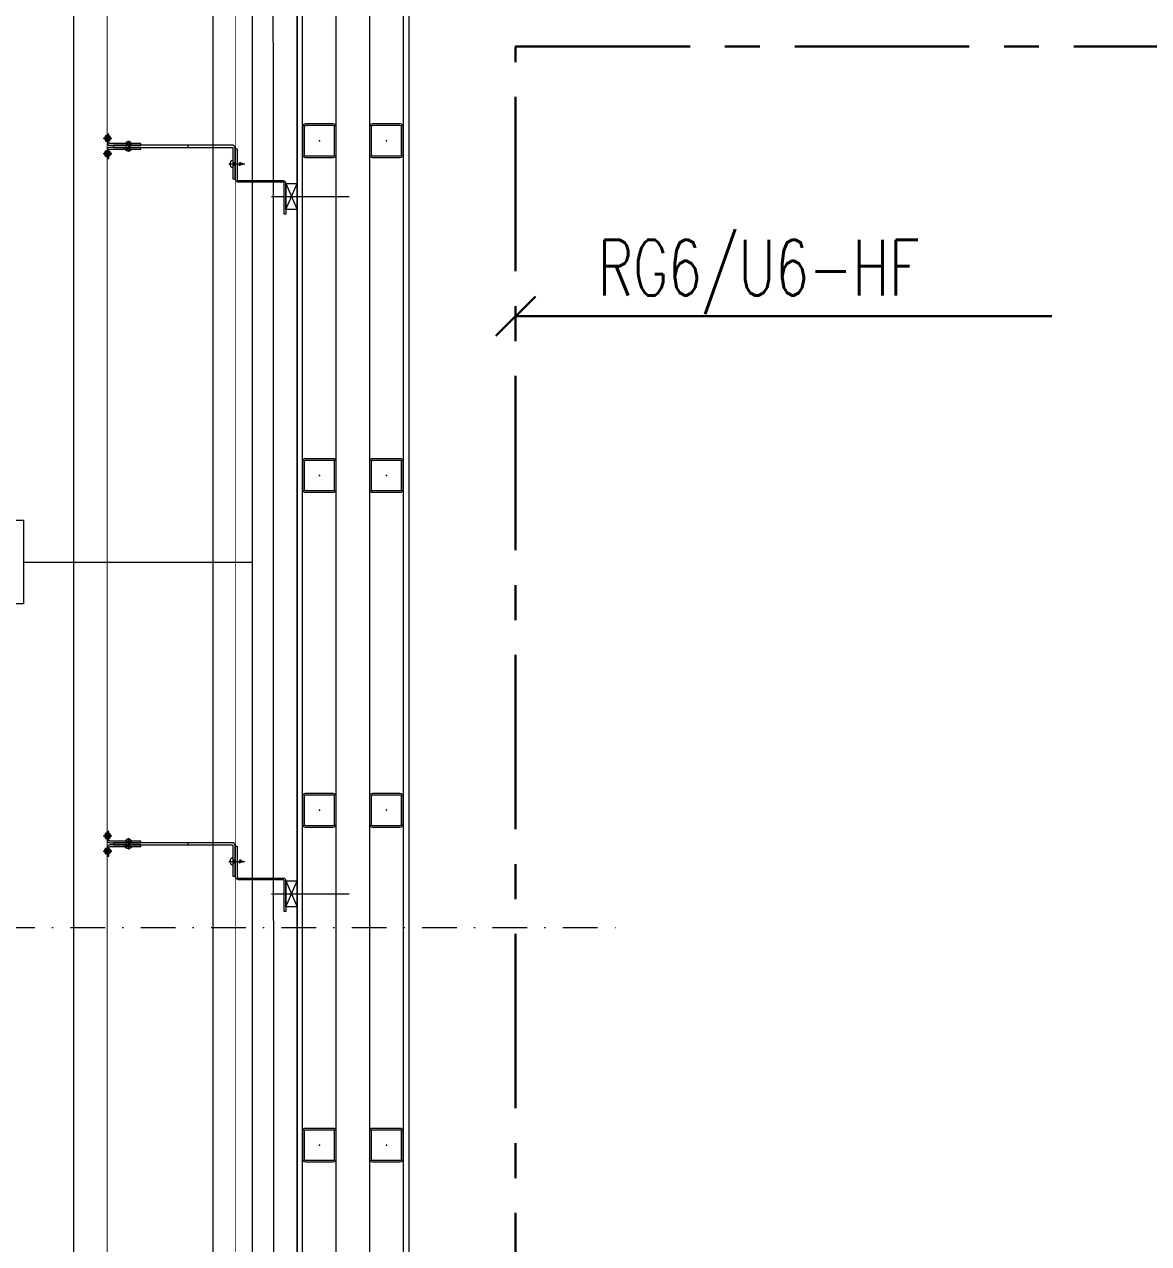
# Model space of a CAD drawing. Extents: x -2598 to 23780, y 0 to 8114.
# Drawn here: x 1113.7 to 1315, y 1128.3 to 1346.9 of the extents above; entities that cross this region are included whole.
import ezdxf
from ezdxf.enums import TextEntityAlignment as Align

# ---------------------------------------------------------------- set-up
doc = ezdxf.new("R2010")
doc.units = 0
doc.header["$LTSCALE"] = 25
doc.header["$MEASUREMENT"] = 0
doc.linetypes.add('CENTER', pattern=[2, 1.25, -0.25, 0.25, -0.25])
doc.linetypes.add('DASHDOT2', pattern=[0.5, 0.25, -0.125, 0, -0.125])
doc.layers.get('0').update_dxf_attribs({"color": 9, "lineweight": 9})
for name, color, linetype, lineweight in [('06D', 9, 'Continuous', 9), ('10', 9, 'Continuous', 9), ('11', 9, 'Continuous', 9), ('22', 8, 'Continuous', 9), ('24', 9, 'DASHDOT2', 9), ('33', 9, 'BATTING', 9), ('40B', 9, 'Continuous', 9), ('E-KABLO', 7, 'Continuous', 30)]:
    doc.layers.add(name, color=color, linetype=linetype, lineweight=lineweight)
doc.styles.add('Arial', font='arial.ttf', dxfattribs={"height": 2.5})
doc.styles.add('E-YAZI', font='txttw.shx')
doc.linetypes.add('BATTING', pattern='A,0.0001,-0.1,[134,ltypeshp.shx,S=0.1,R=0,X=-0.1,Y=0],-0.2,[134,ltypeshp.shx,S=0.1,R=180,X=0.1,Y=0],-0.1', length=0.4001)

# ---------------------------------------------------------------- blocks, each defined once
blk = doc.blocks.new('0_wallno')
blk.add_lwpolyline([(-7.84, 1.5), (7.942, 1.5), (7.942, -1.5), (-7.84, -1.5)], close=True)
blk.add_lwpolyline([(7.942, 0), (16.132, 0)])
at = {"style": 'Arial'}
blk.add_attdef('GENISLIK', text='', height=2, dxfattribs=at).set_placement((8.442, 0), align=Align.BOTTOM_LEFT)
blk.add_attdef('DUVARNO', text='', height=2, dxfattribs=at).set_placement((0, 0), align=Align.MIDDLE_CENTER)
blk.add_attdef('YUKSEKLIK', text='', height=2, dxfattribs=at).set_placement((8.442, -0.5), align=Align.TOP_LEFT)
blk = doc.blocks.new('p- alum kaplama profil')
at = {"lineweight": 13}
blk.add_lwpolyline([(7.12, 12.59), (7.12, 26.49)], dxfattribs=at)
at = {"lineweight": 5}
blk.add_lwpolyline([(9.44, 15.16), (4.79, 15.16), (4.79, 17.16), (9.44, 17.16)], close=True, dxfattribs=at)
for points in [[(4.79, 15.16), (9.44, 17.16)], [(9.44, 15.16), (4.79, 17.16)]]:
    blk.add_lwpolyline(points, dxfattribs=at)
at = {"lineweight": 18}
blk.add_lwpolyline([(4.09, 6.16), (-1.41, 6.16), (-1.41, 6.46), (4.09, 6.46, 0.414214), (4.29, 6.66), (4.29, 14.66, -0.414214), (4.79, 15.16), (10.29, 15.16), (10.29, 14.86), (4.79, 14.86, 0.414214), (4.59, 14.66), (4.59, 6.66, -0.414214)], format="xyb", close=True, dxfattribs=at)
blk.add_lwpolyline([(-2.06, 5.56), (-2.06, -2.34), (-2.06, -15.69), (-1.66, -15.69), (-1.66, -2.34), (-1.66, 5.56), (-1.66, 5.56), (-1.66, 5.57), (-1.66, 5.57), (-1.66, 5.58), (-1.66, 5.58), (-1.65, 5.59), (-1.65, 5.59), (-1.65, 5.59), (-1.65, 5.6), (-1.65, 5.6), (-1.64, 5.61), (-1.64, 5.61), (-1.64, 5.62), (-1.64, 5.62), (-1.63, 5.62), (-1.63, 5.63), (-1.63, 5.63), (-1.62, 5.63), (-1.62, 5.64), (-1.61, 5.64), (-1.61, 5.64), (-1.61, 5.64), (-1.6, 5.65), (-1.6, 5.65), (-1.59, 5.65), (-1.59, 5.65), (-1.58, 5.65), (-1.58, 5.65), (-1.57, 5.66), (-1.57, 5.66), (-1.56, 5.66), (-1.56, 5.66), (3.94, 5.66), (3.94, 6.06), (-1.56, 6.06), (-1.58, 6.06), (-1.61, 6.05), (-1.63, 6.05), (-1.66, 6.05), (-1.68, 6.04), (-1.7, 6.03), (-1.73, 6.03), (-1.75, 6.02), (-1.77, 6.01), (-1.79, 6), (-1.82, 5.99), (-1.84, 5.97), (-1.86, 5.96), (-1.88, 5.94), (-1.89, 5.93), (-1.91, 5.91), (-1.93, 5.89), (-1.95, 5.87), (-1.96, 5.85), (-1.97, 5.83), (-1.99, 5.81), (-2, 5.79), (-2.01, 5.77), (-2.02, 5.75), (-2.03, 5.72), (-2.04, 5.7), (-2.04, 5.68), (-2.05, 5.65), (-2.05, 5.63), (-2.06, 5.61), (-2.06, 5.58)], close=True)
blk.add_lwpolyline([(-1.66, -2.34), (-2.06, -2.34)])
for points in [[(-2.36, -10.84), (-2.36, -16.39), (-2.36, -16.39, -0.414214), (-2.51, -16.54), (-2.51, -16.54), (-4.06, -16.54), (-4.06, -16.84), (-2.51, -16.84), (-2.51, -16.84, 0.414214), (-2.06, -16.39), (-2.06, -10.84)], [(-1.36, -10.84), (-1.66, -10.84), (-1.66, -16.39, 0.414214), (-1.21, -16.84), (-1.21, -16.84), (0.34, -16.84), (0.34, -16.54), (-1.21, -16.54), (-1.21, -16.54, -0.414214), (-1.36, -16.39), (-1.36, -16.39)]]:
    blk.add_lwpolyline(points, format="xyb", close=True)
for points in [[(1.61, 6.87, -10), (0.98, 6.96, -10)], [(1.56, 7.05, -10), (1.02, 7.13, -10)], [(1.05, 6.91, -10), (1.29, 7.56, -10)], [(1.29, 4.93, -10), (1.29, 7.8, -10)], [(1.53, 6.82, -10), (1.29, 7.56, -10)], [(0.67, 5.66, -10), (1.91, 5.66, -10)], [(0.67, 5.66, -10), (0.67, 5.64, -10), (0.67, 5.62, -10), (0.67, 5.6, -10), (0.68, 5.58, -10), (0.68, 5.56, -10), (0.69, 5.54, -10), (0.69, 5.52, -10), (0.7, 5.5, -10), (0.7, 5.48, -10), (0.71, 5.46, -10), (0.72, 5.45, -10), (0.73, 5.43, -10), (0.74, 5.41, -10), (0.75, 5.4, -10), (0.76, 5.38, -10), (0.77, 5.36, -10), (0.79, 5.35, -10), (0.8, 5.33, -10), (0.81, 5.32, -10), (0.83, 5.31, -10), (0.84, 5.29, -10), (0.86, 5.28, -10), (0.87, 5.27, -10), (0.89, 5.26, -10), (0.91, 5.25, -10), (0.92, 5.24, -10), (0.94, 5.23, -10), (0.96, 5.22, -10), (0.98, 5.21, -10), (1, 5.21, -10), (1.02, 5.2, -10), (1.03, 5.2, -10)], [(0.96, 5.66, -10), (0.97, 5.66, -10), (0.97, 5.66, -10), (0.97, 5.66, -10), (0.98, 5.66, -10), (0.98, 5.66, -10), (0.99, 5.66, -10), (0.99, 5.66, -10), (1, 5.66, -10), (1, 5.67, -10), (1, 5.67, -10), (1.01, 5.67, -10), (1.01, 5.67, -10), (1.01, 5.67, -10), (1.02, 5.68, -10), (1.02, 5.68, -10), (1.02, 5.68, -10), (1.03, 5.69, -10), (1.03, 5.69, -10), (1.03, 5.69, -10), (1.04, 5.7, -10), (1.04, 5.7, -10), (1.04, 5.7, -10), (1.04, 5.71, -10), (1.04, 5.71, -10), (1.05, 5.72, -10), (1.05, 5.72, -10), (1.05, 5.72, -10), (1.05, 5.73, -10), (1.05, 5.73, -10), (1.05, 5.74, -10), (1.05, 5.74, -10), (1.05, 5.75, -10)], [(1.33, 5.85, -10), (0.98, 5.88, -10)], [(1.03, 5.2, -10), (1.04, 5.2, -10), (1.05, 5.19, -10), (1.05, 5.19, -10), (1.06, 5.19, -10), (1.06, 5.19, -10), (1.07, 5.19, -10), (1.07, 5.19, -10), (1.08, 5.19, -10), (1.08, 5.19, -10), (1.09, 5.19, -10), (1.09, 5.18, -10), (1.1, 5.18, -10), (1.1, 5.18, -10), (1.11, 5.18, -10), (1.11, 5.18, -10), (1.12, 5.18, -10), (1.12, 5.18, -10), (1.13, 5.18, -10), (1.13, 5.18, -10), (1.14, 5.18, -10), (1.15, 5.18, -10), (1.15, 5.18, -10), (1.16, 5.17, -10), (1.16, 5.17, -10), (1.17, 5.17, -10), (1.17, 5.17, -10), (1.18, 5.17, -10), (1.18, 5.17, -10), (1.19, 5.17, -10), (1.19, 5.17, -10), (1.2, 5.17, -10), (1.2, 5.17, -10)], [(1.05, 5.83, -10), (1.05, 6.01, -10)], [(1.05, 5.75, -10), (1.05, 5.83, -10)], [(1.2, 5.17, -10), (1.2, 5.2, -10)], [(1.38, 5.2, -10), (1.2, 5.2, -10)], [(1.29, 6.16, -10), (1.29, 6.26, -10)], [(1.38, 5.17, -10), (1.38, 5.2, -10)], [(1.38, 5.17, -10), (1.38, 5.17, -10), (1.39, 5.17, -10), (1.39, 5.17, -10), (1.4, 5.17, -10), (1.41, 5.17, -10), (1.41, 5.17, -10), (1.42, 5.17, -10), (1.42, 5.17, -10), (1.43, 5.17, -10), (1.43, 5.18, -10), (1.44, 5.18, -10), (1.44, 5.18, -10), (1.45, 5.18, -10), (1.45, 5.18, -10), (1.46, 5.18, -10), (1.46, 5.18, -10), (1.47, 5.18, -10), (1.47, 5.18, -10), (1.48, 5.18, -10), (1.48, 5.18, -10), (1.49, 5.18, -10), (1.5, 5.19, -10), (1.5, 5.19, -10), (1.51, 5.19, -10), (1.51, 5.19, -10), (1.52, 5.19, -10), (1.52, 5.19, -10), (1.53, 5.19, -10), (1.53, 5.19, -10), (1.54, 5.19, -10), (1.54, 5.2, -10), (1.55, 5.2, -10)], [(1.53, 5.75, -10), (1.53, 5.92, -10)], [(1.53, 5.75, -10), (1.53, 5.74, -10), (1.53, 5.74, -10), (1.53, 5.73, -10), (1.53, 5.73, -10), (1.53, 5.72, -10), (1.54, 5.72, -10), (1.54, 5.72, -10), (1.54, 5.71, -10), (1.54, 5.71, -10), (1.54, 5.7, -10), (1.54, 5.7, -10), (1.55, 5.7, -10), (1.55, 5.69, -10), (1.55, 5.69, -10), (1.55, 5.69, -10), (1.56, 5.68, -10), (1.56, 5.68, -10), (1.56, 5.68, -10), (1.57, 5.67, -10), (1.57, 5.67, -10), (1.58, 5.67, -10), (1.58, 5.67, -10), (1.58, 5.67, -10), (1.59, 5.66, -10), (1.59, 5.66, -10), (1.6, 5.66, -10), (1.6, 5.66, -10), (1.6, 5.66, -10), (1.61, 5.66, -10), (1.61, 5.66, -10), (1.62, 5.66, -10), (1.62, 5.66, -10)], [(1.55, 5.2, -10), (1.57, 5.2, -10), (1.59, 5.21, -10), (1.6, 5.21, -10), (1.62, 5.22, -10), (1.64, 5.23, -10), (1.66, 5.24, -10), (1.68, 5.25, -10), (1.69, 5.26, -10), (1.71, 5.27, -10), (1.73, 5.28, -10), (1.74, 5.29, -10), (1.76, 5.31, -10), (1.77, 5.32, -10), (1.78, 5.33, -10), (1.8, 5.35, -10), (1.81, 5.36, -10), (1.82, 5.38, -10), (1.83, 5.4, -10), (1.84, 5.41, -10), (1.85, 5.43, -10), (1.86, 5.45, -10), (1.87, 5.46, -10), (1.88, 5.48, -10), (1.89, 5.5, -10), (1.89, 5.52, -10), (1.9, 5.54, -10), (1.9, 5.56, -10), (1.9, 5.58, -10), (1.91, 5.6, -10), (1.91, 5.62, -10), (1.91, 5.64, -10), (1.91, 5.66, -10)], [(-2.86, -13.04, 0), (-0.86, -13.04, 0)], [(-2.36, -12.52, 0), (-2.4, -12.53, 0), (-2.43, -12.56, 0), (-2.47, -12.58, 0), (-2.5, -12.6, 0), (-2.53, -12.63, 0), (-2.56, -12.66, 0), (-2.59, -12.69, 0), (-2.61, -12.73, 0), (-2.63, -12.76, 0), (-2.65, -12.8, 0), (-2.67, -12.84, 0), (-2.68, -12.88, 0), (-2.69, -12.92, 0), (-2.7, -12.96, 0), (-2.71, -13, 0), (-2.71, -13.04, 0), (-2.71, -13.08, 0), (-2.7, -13.13, 0), (-2.69, -13.17, 0), (-2.68, -13.21, 0), (-2.67, -13.25, 0), (-2.65, -13.28, 0), (-2.63, -13.32, 0), (-2.61, -13.36, 0), (-2.59, -13.39, 0), (-2.56, -13.42, 0), (-2.53, -13.45, 0), (-2.5, -13.48, 0), (-2.47, -13.51, 0), (-2.43, -13.53, 0), (-2.4, -13.55, 0), (-2.36, -13.57, 0)], [(-2.36, -13.04, 0), (-2.36, -12.52, 0)], [(-2.36, -13.04, 0), (-2.36, -12.73, 0)], [(-2.36, -12.73, 0), (-2.36, -13.04, 0)], [(-1.36, -12.73, 0), (-2.36, -12.73, 0)], [(-2.36, -13.04, 0), (-2.36, -13.36, 0)], [(-2.36, -13.04, 0), (-2.36, -13.57, 0)], [(-2.36, -13.36, 0), (-2.36, -13.04, 0)], [(-1.36, -13.04, 0), (-1.36, -12.37, 0)], [(-1.36, -13.72, 0), (-1.32, -13.68, 0), (-1.29, -13.65, 0), (-1.26, -13.61, 0), (-1.23, -13.58, 0), (-1.2, -13.54, 0), (-1.18, -13.5, 0), (-1.16, -13.45, 0), (-1.14, -13.41, 0), (-1.12, -13.37, 0), (-1.1, -13.32, 0), (-1.09, -13.28, 0), (-1.08, -13.23, 0), (-1.07, -13.18, 0), (-1.06, -13.14, 0), (-1.06, -13.09, 0), (-1.06, -13.04, 0), (-1.06, -12.99, 0), (-1.06, -12.95, 0), (-1.07, -12.9, 0), (-1.08, -12.85, 0), (-1.09, -12.81, 0), (-1.1, -12.76, 0), (-1.12, -12.72, 0), (-1.14, -12.67, 0), (-1.16, -12.63, 0), (-1.18, -12.59, 0), (-1.2, -12.55, 0), (-1.23, -12.51, 0), (-1.26, -12.47, 0), (-1.29, -12.43, 0), (-1.32, -12.4, 0), (-1.36, -12.37, 0)], [(-1.36, -13.04, 0), (-1.36, -13.72, 0)], [(-1.36, -13.36, 0), (-2.36, -13.36, 0)], [(-3.84, -17.04, 0), (-3.81, -17.07, 0), (-3.78, -17.1, 0), (-3.75, -17.12, 0), (-3.72, -17.15, 0), (-3.69, -17.17, 0), (-3.66, -17.19, 0), (-3.62, -17.21, 0), (-3.59, -17.23, 0), (-3.55, -17.24, 0), (-3.52, -17.26, 0), (-3.48, -17.27, 0), (-3.44, -17.28, 0), (-3.4, -17.28, 0), (-3.36, -17.29, 0), (-3.32, -17.29, 0), (-3.29, -17.29, 0), (-3.25, -17.29, 0), (-3.21, -17.29, 0), (-3.17, -17.28, 0), (-3.13, -17.28, 0), (-3.09, -17.27, 0), (-3.06, -17.26, 0), (-3.02, -17.24, 0), (-2.98, -17.23, 0), (-2.95, -17.21, 0), (-2.91, -17.19, 0), (-2.88, -17.17, 0), (-2.85, -17.15, 0), (-2.82, -17.12, 0), (-2.79, -17.1, 0), (-2.76, -17.07, 0), (-2.73, -17.04, 0)], [(-3.29, -17.04, 0), (-3.84, -17.04, 0)], [(-2.85, -16.54, 0), (-2.86, -16.51, 0), (-2.87, -16.47, 0), (-2.89, -16.44, 0), (-2.91, -16.41, 0), (-2.93, -16.38, 0), (-2.96, -16.35, 0), (-2.98, -16.33, 0), (-3.01, -16.31, 0), (-3.04, -16.29, 0), (-3.07, -16.27, 0), (-3.11, -16.25, 0), (-3.14, -16.24, 0), (-3.18, -16.23, 0), (-3.21, -16.22, 0), (-3.25, -16.22, 0), (-3.29, -16.22, 0), (-3.32, -16.22, 0), (-3.36, -16.22, 0), (-3.39, -16.23, 0), (-3.43, -16.24, 0), (-3.46, -16.25, 0), (-3.5, -16.27, 0), (-3.53, -16.29, 0), (-3.56, -16.31, 0), (-3.59, -16.33, 0), (-3.61, -16.35, 0), (-3.64, -16.38, 0), (-3.66, -16.41, 0), (-3.68, -16.44, 0), (-3.7, -16.47, 0), (-3.71, -16.51, 0), (-3.73, -16.54, 0)], [(-3.29, -16.54, 0), (-3.73, -16.54, 0)], [(-3.29, -16.54, 0), (-3.55, -16.54, 0)], [(-3.55, -16.54, 0), (-3.29, -16.54, 0)], [(-3.55, -17.04, 0), (-3.55, -16.54, 0)], [(-3.29, -17.54, 0), (-3.29, -16.04, 0)], [(-3.29, -16.54, 0), (-2.85, -16.54, 0)], [(-3.29, -16.54, 0), (-3.03, -16.54, 0)], [(-3.03, -16.54, 0), (-3.29, -16.54, 0)], [(-3.29, -17.04, 0), (-2.73, -17.04, 0)], [(-3.03, -17.04, 0), (-3.03, -16.54, 0)], [(-0.56, -17.04, 0), (-1.11, -17.04, 0)], [(0, -17.04, 0), (-0.03, -17.07, 0), (-0.06, -17.1, 0), (-0.09, -17.12, 0), (-0.12, -17.15, 0), (-0.15, -17.17, 0), (-0.18, -17.19, 0), (-0.22, -17.21, 0), (-0.25, -17.23, 0), (-0.29, -17.24, 0), (-0.33, -17.26, 0), (-0.36, -17.27, 0), (-0.4, -17.28, 0), (-0.44, -17.28, 0), (-0.48, -17.29, 0), (-0.52, -17.29, 0), (-0.56, -17.29, 0), (-0.59, -17.29, 0), (-0.63, -17.29, 0), (-0.67, -17.28, 0), (-0.71, -17.28, 0), (-0.75, -17.27, 0), (-0.79, -17.26, 0), (-0.82, -17.24, 0), (-0.86, -17.23, 0), (-0.89, -17.21, 0), (-0.93, -17.19, 0), (-0.96, -17.17, 0), (-0.99, -17.15, 0), (-1.02, -17.12, 0), (-1.05, -17.1, 0), (-1.08, -17.07, 0), (-1.11, -17.04, 0)], [(-1, -16.54, 0), (-0.98, -16.51, 0), (-0.97, -16.47, 0), (-0.95, -16.44, 0), (-0.93, -16.41, 0), (-0.91, -16.38, 0), (-0.88, -16.35, 0), (-0.86, -16.33, 0), (-0.83, -16.31, 0), (-0.8, -16.29, 0), (-0.77, -16.27, 0), (-0.73, -16.25, 0), (-0.7, -16.24, 0), (-0.66, -16.23, 0), (-0.63, -16.22, 0), (-0.59, -16.22, 0), (-0.56, -16.22, 0), (-0.52, -16.22, 0), (-0.48, -16.22, 0), (-0.45, -16.23, 0), (-0.41, -16.24, 0), (-0.38, -16.25, 0), (-0.34, -16.27, 0), (-0.31, -16.29, 0), (-0.28, -16.31, 0), (-0.25, -16.33, 0), (-0.23, -16.35, 0), (-0.2, -16.38, 0), (-0.18, -16.41, 0), (-0.16, -16.44, 0), (-0.14, -16.47, 0), (-0.13, -16.51, 0), (-0.12, -16.54, 0)], [(-0.56, -16.54, 0), (-1, -16.54, 0)], [(-0.56, -16.54, 0), (-0.82, -16.54, 0)], [(-0.82, -16.54, 0), (-0.56, -16.54, 0)], [(-0.82, -17.04, 0), (-0.82, -16.54, 0)], [(-0.56, -17.54, 0), (-0.56, -16.04, 0)], [(-0.56, -16.54, 0), (-0.3, -16.54, 0)], [(-0.56, -16.54, 0), (-0.12, -16.54, 0)], [(-0.3, -16.54, 0), (-0.56, -16.54, 0)], [(-0.56, -17.04, 0), (0, -17.04, 0)], [(-0.3, -17.04, 0), (-0.3, -16.54, 0)]]:
    blk.add_polyline3d(points)
blk = doc.blocks.new('P-AKS_AUDI')
at = {"layer": '24'}
blk.add_lwpolyline([(-3840, -1600), (-3500, -1600)], dxfattribs=at)
blk = doc.blocks.new('prf-60x60')
for points in [[(-2.5, -6), (2.5, -6, 0.414214), (3, -5.5), (3, -0.5, 0.414214), (2.5, 0), (-2.5, 0, 0.414214), (-3, -0.5), (-3, -5.5, 0.414214)], [(-2.5, -5.7), (2.5, -5.7, 0.414214), (2.7, -5.5), (2.7, -0.5, 0.414214), (2.5, -0.3), (-2.5, -0.3, 0.414214), (-2.7, -0.5), (-2.7, -5.5, 0.414214)]]:
    blk.add_lwpolyline(points, format="xyb", close=True)
at = {"color": 252}
blk.add_point((0, -3), dxfattribs=at)
blk = doc.blocks.new('p-zemin kat')
at = {"layer": '06D'}
for points in [[(1147.5, 944.38), (1147.5, 1425)], [(1154.5, 950), (1154.5, 1425)], [(1719.26, 285), (1122.5, 285), (1122.5, 1420)]]:
    blk.add_lwpolyline(points, dxfattribs=at)
blk.add_lwpolyline([(1169.5, 1413), (1175.5, 1413), (1175.5, 957), (1169.5, 957)], close=True, dxfattribs=at)
at = {"layer": '10'}
for points, const_width in [([(1151.5, 943.37), (1151.5, 1425)], 0.1), ([(1719.26, 291), (1128.5, 291), (1128.5, 1420.16)], 0.2)]:
    blk.add_lwpolyline(points, dxfattribs=dict(at, const_width=const_width))
at = {"layer": '11'}
for points in [[(1162.5, 1420), (1182.5, 1420), (1182.5, 950), (1162.5, 950)], [(1163.5, 1419), (1181.5, 1419), (1181.5, 951), (1163.5, 951)]]:
    blk.add_lwpolyline(points, close=True, dxfattribs=at)
at = {"layer": '33', "ltscale": 0.4}
blk.add_lwpolyline([(1158.43, 950), (1158.25, 1422.5)], dxfattribs=at)
at = {"layer": '40B'}
blk.add_lwpolyline([(3287.33, 2825), (2222.5, 2825), (2222.5, 2815), (1955, 2815), (1955, 1945), (1959.5, 1945), (1959.5, 1385), (1162.5, 1385), (1162.5, 730), (1392.5, 730), (1392.5, 325), (1522.5, 325), (1522.5, 725), (1802.6, 725), (1802.6, 730), (1831.78, 791.16), (1935.27, 740.05, -0.306949), (4278.59, 2070.68, 0.001238)], format="xyb", dxfattribs=at)
at = {"layer": '10'}
for p in [(1166.5, 1329), (1178.5, 1329), (1166.5, 1269), (1178.5, 1269), (1166.5, 1209), (1178.5, 1209), (1166.5, 1149), (1178.5, 1149)]:
    blk.add_blockref('prf-60x60', p, dxfattribs=at)
at = {"layer": '10', "rotation": 270}
for p in [(1145.34, 1323.14), (1145.34, 1198.14)]:
    blk.add_blockref('p- alum kaplama profil', p, dxfattribs=at)
at = {"layer": '24'}
blk.add_blockref('P-AKS_AUDI', (4722.5, 2785), dxfattribs=at)

msp = doc.modelspace()

# ---------------------------------------------------------------- linework, layer by layer
at = {"layer": 'E-KABLO', "color": 6, "linetype": 'CENTER'}
for p, q in [((1201.66, 902.6), (1201.66, 1342.89)), ((1201.66, 1342.89), (1988, 1342.89))]:
    msp.add_line(p, q, dxfattribs=at)
at = {"layer": 'E-KABLO'}
for p, q in [((1205.2, 1298.09), (1198.13, 1291.01)), ((1297.7, 1294.55), (1201.66, 1294.55))]:
    msp.add_line(p, q, dxfattribs=at)

# ---------------------------------------------------------------- block references
at = {"layer": '10'}
msp.add_blockref('p-zemin kat', (0, 0), dxfattribs=at)
at = {"layer": '22'}
ref = msp.add_blockref('0_wallno', (1073.78, 1250.5), dxfattribs=dict(at, xscale=5, yscale=5, zscale=5))
ref.add_attrib('DUVARNO', 'AUDI-GC02', dxfattribs={"layer": '0', "height": 10, "style": 'Arial'}).set_placement((1073.78, 1250.5), align=Align.MIDDLE_CENTER)

# ---------------------------------------------------------------- texts
at = {"layer": 'E-KABLO', "color": 3, "linetype": 'Continuous', "style": 'E-YAZI', "width": 0.7}
msp.add_text('RG6/U6-HF', height=10, dxfattribs=at).set_placement((1216.39, 1298.26))

doc.saveas('drawing.dxf')
